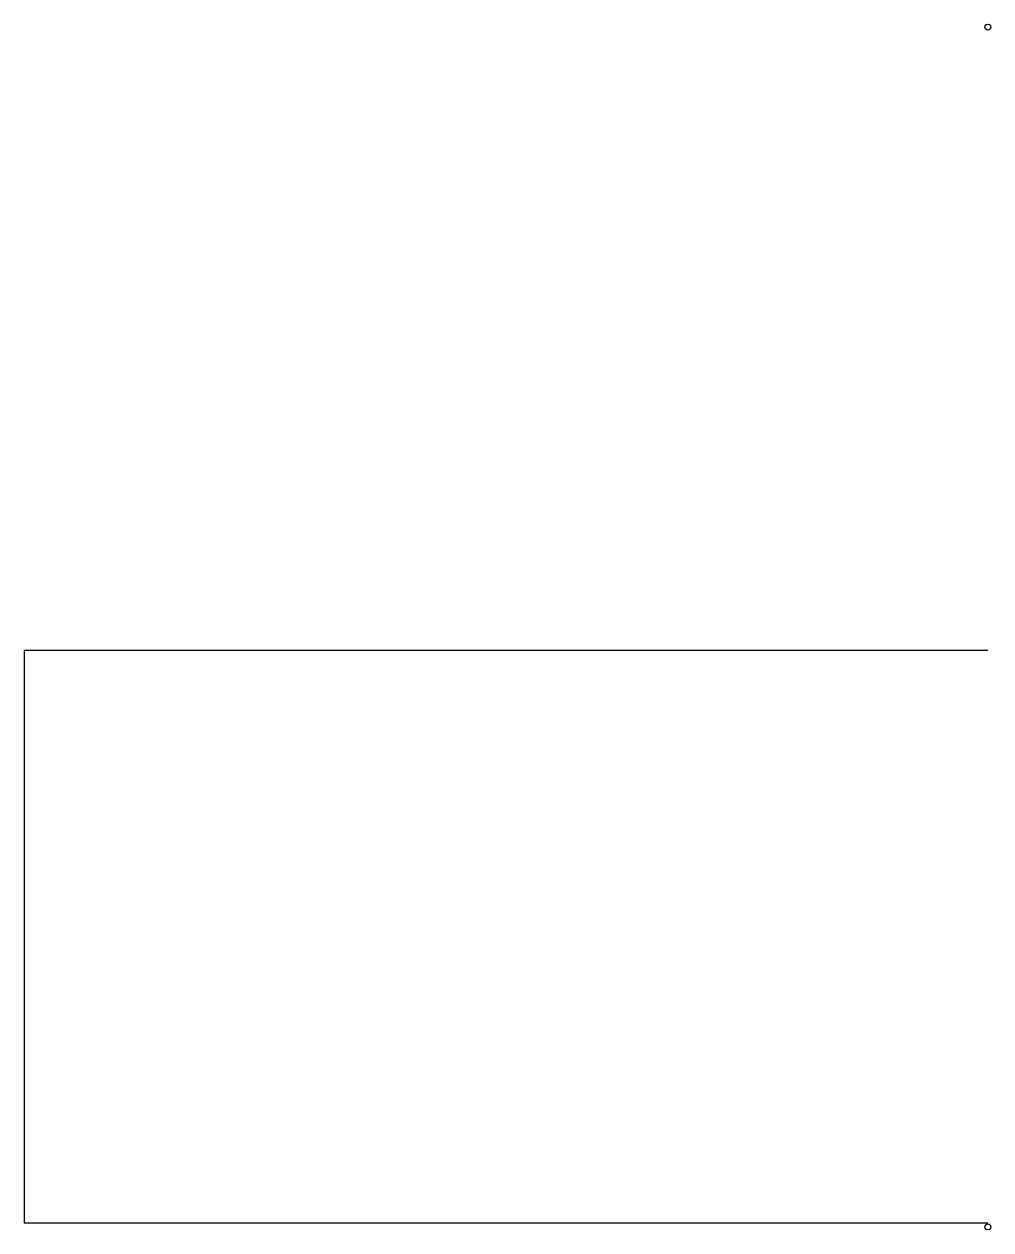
# Model space of a CAD drawing. Header units: millimetres. Extents: x 10 to 983, y 3 to 1217.
import ezdxf

# ---------------------------------------------------------------- set-up
doc = ezdxf.new("R2010")
doc.units = ezdxf.units.MM
doc.layers.add('OUTLINE_OPEN', color=7, linetype='CONTINUOUS')
doc.layers.add('TILE_REG', color=6, linetype='CONTINUOUS')

msp = doc.modelspace()

# ---------------------------------------------------------------- linework, layer by layer
at = {"layer": 'OUTLINE_OPEN'}
msp.add_lwpolyline([(980, 586.4), (10, 586.4), (10, 10), (980, 10)], dxfattribs=at)
at = {"layer": 'TILE_REG'}
for centre in [(980, 1214), (980, 6)]:
    msp.add_circle(centre, 3, dxfattribs=at)

doc.saveas('drawing.dxf')
